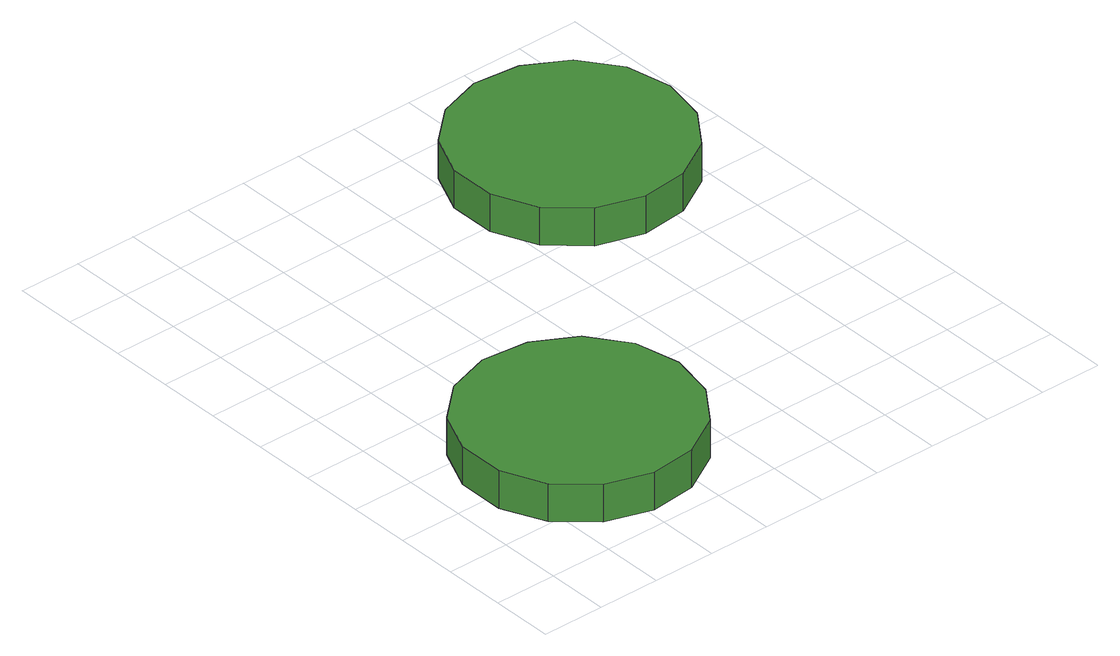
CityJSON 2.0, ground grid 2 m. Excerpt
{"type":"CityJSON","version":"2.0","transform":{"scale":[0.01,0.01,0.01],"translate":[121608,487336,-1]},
"CityObjects":{
"tree1":{"type":"SolitaryVegetationObject","attributes":{"function":"something"},"geometry":[{"type":"MultiSurface","lod":"1","boundaries":[[[0,1,2,3,4,5,6,7,8,9,10,11,12,13,14]],[[15,16,17,18,19,20,21,22,23,24,25,26,27,28,29]],[[0,29,28,1]],[[1,28,27,2]],[[2,27,26,3]],[[3,26,25,4]],[[4,25,24,5]],[[5,24,23,6]],[[6,23,22,7]],[[7,22,21,8]],[[8,21,20,9]],[[9,20,19,10]],[[10,19,18,11]],[[11,18,17,12]],[[12,17,16,13]],[[13,16,15,14]],[[14,15,29,0]]]}]},
"tree2":{"type":"SolitaryVegetationObject","attributes":{"function":"something"},"geometry":[{"type":"MultiSurface","lod":"1","boundaries":[[[30,31,32,33,34,35,36,37,38,39,40,41,42,43,44]],[[45,46,47,48,49,50,51,52,53,54,55,56,57,58,59]],[[30,59,58,31]],[[31,58,57,32]],[[32,57,56,33]],[[33,56,55,34]],[[34,55,54,35]],[[35,54,53,36]],[[36,53,52,37]],[[37,52,51,38]],[[38,51,50,39]],[[39,50,49,40]],[[40,49,48,41]],[[41,48,47,42]],[[42,47,46,43]],[[43,46,45,44]],[[44,45,59,30]]]}]}
},
"vertices":[
[814,416,198],[783,564,198],[694,686,198],[563,761,198],[413,777,198],[269,731,198],[157,629,198],[95,491,198],[95,340,198],[157,202,198],[269,101,198],[413,55,198],[563,70,198],[694,146,198],[783,268,198],[783,268,73],[694,146,73],[563,70,73],[413,55,73],[269,101,73],[157,202,73],[95,340,73],[95,491,73],[157,629,73],[269,731,73],[413,777,73],[563,761,73],[694,686,73],[783,564,73],[814,416,73],
[1679,1456,191],[1648,1604,191],[1559,1726,191],[1428,1801,191],[1278,1817,191],[1134,1771,191],[1022,1670,191],[961,1532,191],[961,1380,191],[1022,1242,191],[1134,1141,191],[1278,1095,191],[1428,1111,191],[1559,1186,191],[1648,1308,191],[1648,1308,66],[1559,1186,66],[1428,1111,66],[1278,1095,66],[1134,1141,66],[1022,1242,66],[961,1380,66],[961,1532,66],[1022,1670,66],[1134,1771,66],[1278,1817,66],[1428,1801,66],[1559,1726,66],[1648,1604,66],[1679,1456,66]
]}
